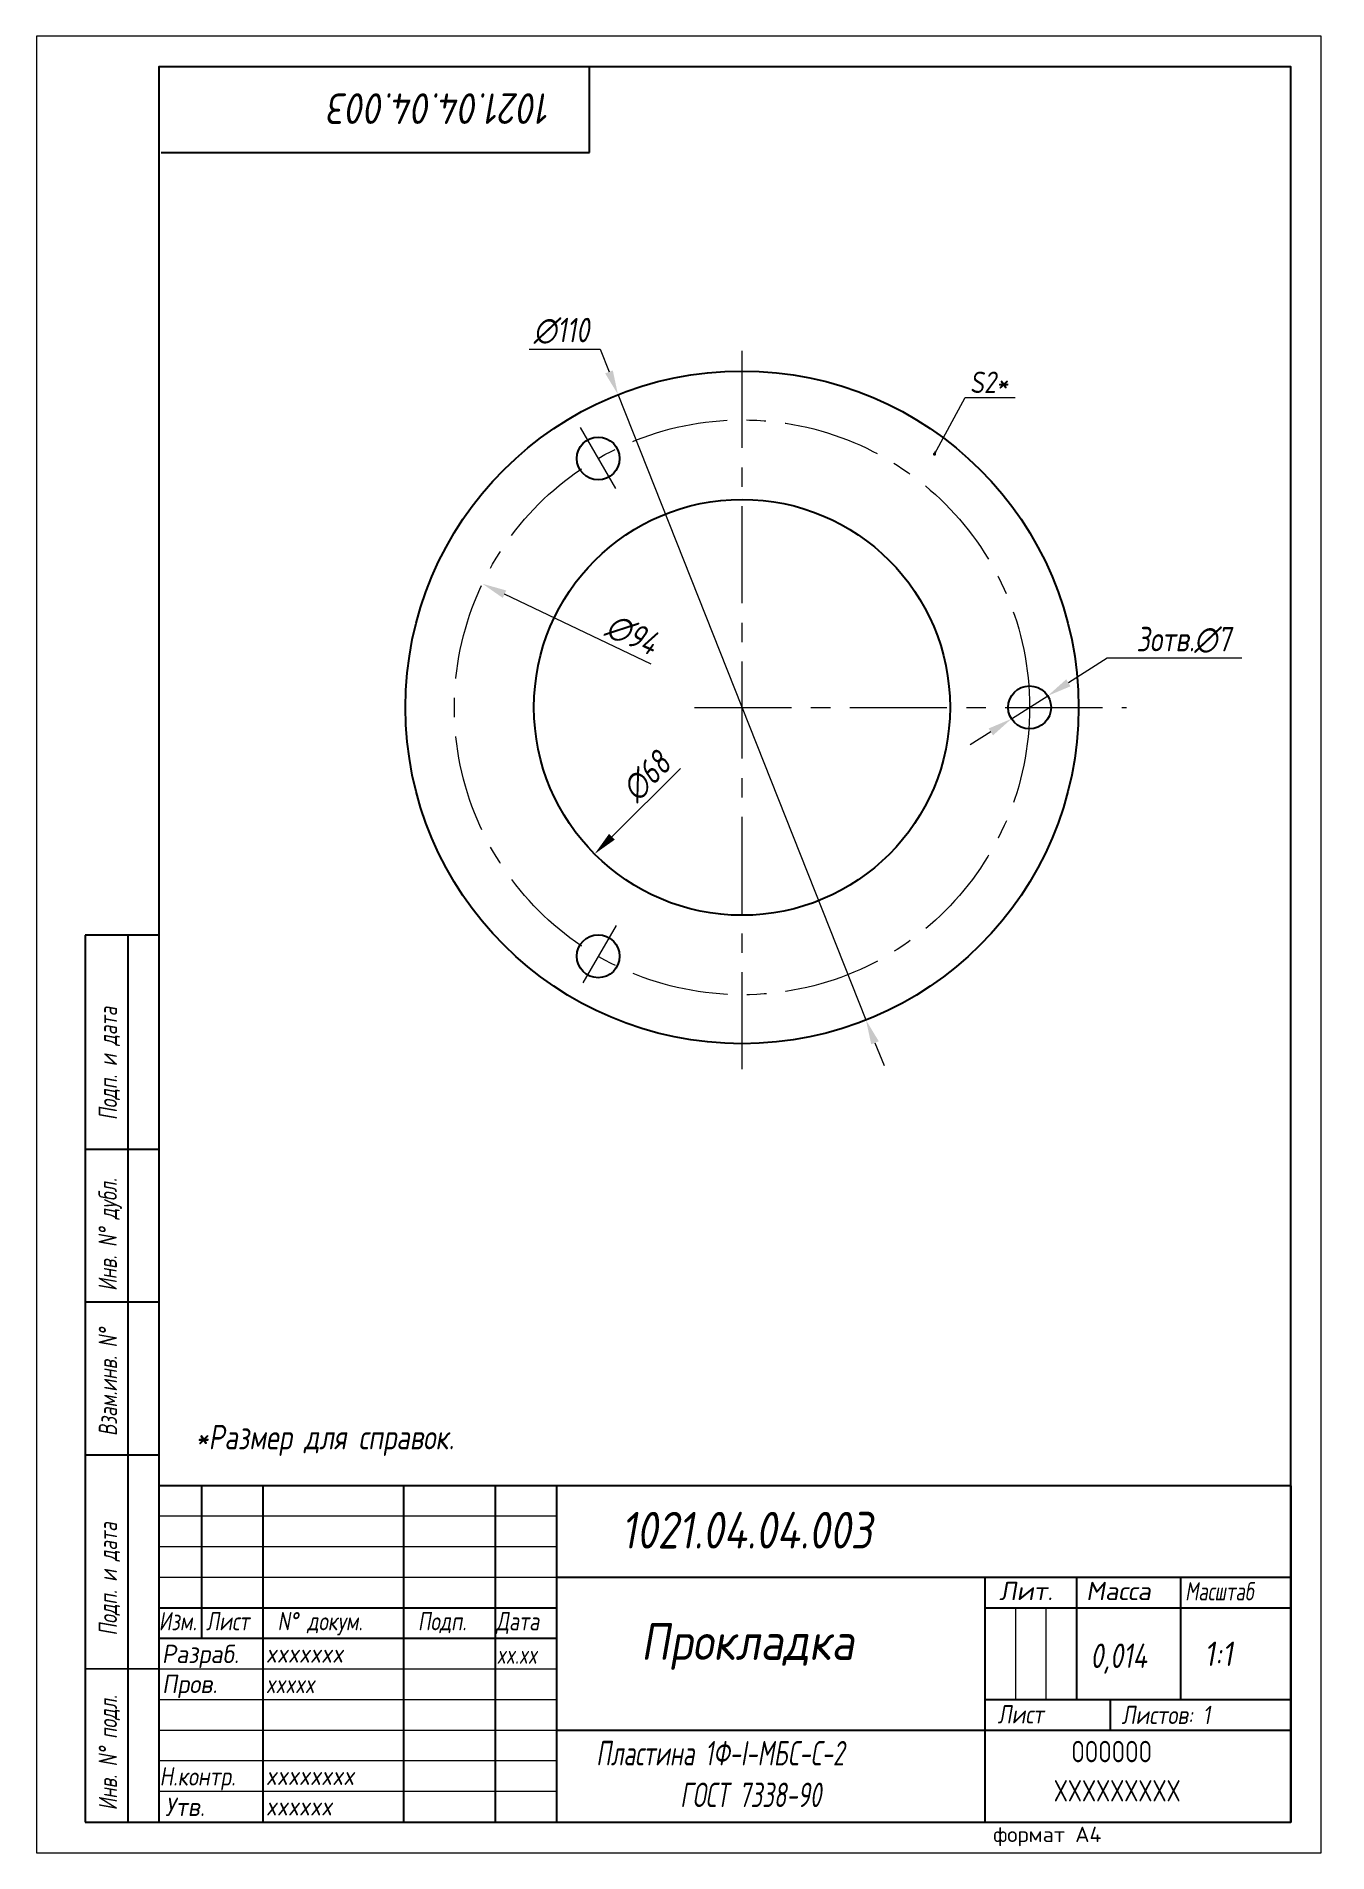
# Model space of a CAD drawing. Header units: millimetres. Extents: x 2152 to 2363, y -1903 to -1606.
import ezdxf

# ---------------------------------------------------------------- set-up
doc = ezdxf.new("R2010")
doc.units = ezdxf.units.MM
doc.linetypes.add('CENTER', pattern=[50.8, 31.75, -6.35, 6.35, -6.35])
for name, color, linetype, lineweight in [('Ax', 1, 'CENTER', 18), ('Dim', 3, 'Continuous', 40), ('Slim', 8, 'Continuous', 18), ('Text', 2, 'Continuous', 40), ('Wide', 31, 'Continuous', 60)]:
    doc.layers.add(name, color=color, linetype=linetype, lineweight=lineweight)
doc.styles.add('курсив', font='romans.shx', dxfattribs={"oblique": 10})
doc.styles.add('курсив 0_75', font='romans.shx', dxfattribs={"width": 0.75, "oblique": 10})
doc.styles.add('курсив 0_85', font='romans.shx', dxfattribs={"width": 0.85, "oblique": 10})
doc.dimstyles.new('L.Dot', dxfattribs={"dimtxt": 4, "dimasz": 0.5, "dimexe": 2, "dimexo": 0.625, "dimgap": 1, "dimtad": 1, "dimtoh": 1, "dimlfac": 5, "dimtxsty": 'курсив 0_85', "dimcen": 0, "dimadec": 1, "dimazin": 0, "dimtp": 0.0165, "dimtm": 0.0075, "dimtfac": 1, "dimtmove": 0, "dimatfit": 3, "dimldrblk": 'DOT', "dimfxl": 1, "dimlwd": 18, "dimlwe": 18, "dimarcsym": 0})
doc.dimstyles.new('к1_1св', dxfattribs={"dimtxt": 4, "dimasz": 4, "dimexe": 2, "dimexo": 0.625, "dimgap": 1, "dimtad": 1, "dimtoh": 1, "dimtxsty": 'курсив 0_75', "dimcen": 0, "dimadec": 0, "dimazin": 0, "dimtfac": 1, "dimtmove": 0, "dimatfit": 3, "dimldrblk": 'DOTSMALL', "dimfxl": 1, "dimlwd": 18, "dimlwe": 18, "dimarcsym": 0})

# ---------------------------------------------------------------- blocks, each defined once
blk = doc.blocks.new('*D552')
at = {"layer": 'Defpoints', "color": 0, "transparency": 16777216}
for p in [(2317.66, -1713.95), (2311.75, -1717.7)]:
    blk.add_point(p, dxfattribs=at)
at = {"layer": 'Dim', "color": 0, "lineweight": 18, "transparency": 16777216}
for p, q in [((2327.38, -1707.8), (2321.04, -1711.81)), ((2349.39, -1707.8), (2327.38, -1707.8)), ((2311.75, -1717.7), (2317.66, -1713.95)), ((2308.37, -1719.84), (2304.99, -1721.98))]:
    blk.add_line(p, q, dxfattribs=at)
at = {"layer": 'Dim', "color": 0, "transparency": 16777216}
for points in [[(2320.69, -1711.25), (2321.4, -1712.38), (2317.66, -1713.95)], [(2308.01, -1719.28), (2308.73, -1720.4), (2311.75, -1717.7)]]:
    blk.add_solid(points, dxfattribs=at)
at = {"layer": 'Dim', "color": 0, "transparency": 16777216, "insert": (2339.89, -1704.8), "char_height": 4, "attachment_point": 5, "style": 'курсив 0_75'}
blk.add_mtext('3отв.∅7{\\H0.75x\\S', dxfattribs=at)
blk = doc.blocks.new('_DotSmall')
at = {"color": 0, "linetype": 'ByBlock', "const_width": 0.5}
blk.add_lwpolyline([(-122670.927, 17467.939, 1), (-122670.802, 17467.939, 1)], format="xyb", close=True, dxfattribs=at)
blk = doc.blocks.new('*D553')
at = {"layer": 'Defpoints', "color": 0, "transparency": 16777216}
for p in [(2225.28, -1695.61), (2310.13, -1736.05)]:
    blk.add_point(p, dxfattribs=at)
at = {"layer": 'Dim', "color": 0, "lineweight": 18, "transparency": 16777216}
blk.add_line((2252.84, -1708.74), (2228.89, -1697.33), dxfattribs=at)
at = {"layer": 'Dim', "color": 0, "transparency": 16777216}
blk.add_solid([(2229.18, -1696.72), (2228.6, -1697.93), (2225.28, -1695.61)], dxfattribs=at)
at = {"layer": 'Dim', "color": 0, "transparency": 16777216, "insert": (2249.77, -1703.95), "char_height": 4, "attachment_point": 5, "rotation": 334.5173, "style": 'курсив 0_75'}
blk.add_mtext('∅94', dxfattribs=at)
blk = doc.blocks.new('*D554')
at = {"layer": 'Defpoints', "color": 0, "transparency": 16777216}
for p in [(2247.44, -1664.69), (2287.97, -1766.96)]:
    blk.add_point(p, dxfattribs=at)
at = {"layer": 'Dim', "color": 0, "lineweight": 18, "transparency": 16777216}
for p, q in [((2232.93, -1657.26), (2244.5, -1657.26)), ((2244.5, -1657.26), (2245.97, -1660.98)), ((2287.97, -1766.96), (2247.44, -1664.69)), ((2289.44, -1770.68), (2290.92, -1774.4))]:
    blk.add_line(p, q, dxfattribs=at)
at = {"layer": 'Dim', "color": 0, "transparency": 16777216}
for points in [[(2246.59, -1660.73), (2245.35, -1661.22), (2247.44, -1664.69)], [(2290.06, -1770.43), (2288.82, -1770.92), (2287.97, -1766.96)]]:
    blk.add_solid(points, dxfattribs=at)
at = {"layer": 'Dim', "color": 0, "transparency": 16777216, "insert": (2238.21, -1654.26), "char_height": 4, "attachment_point": 5, "style": 'курсив 0_75'}
blk.add_mtext('∅110', dxfattribs=at)
blk = doc.blocks.new('*D555')
at = {"layer": 'Defpoints', "color": 0, "transparency": 16777216}
for p in [(2291.81, -1691.84), (2243.61, -1739.81)]:
    blk.add_point(p, dxfattribs=at)
at = {"layer": 'Dim', "color": 0, "lineweight": 18, "transparency": 16777216}
blk.add_line((2257.68, -1725.8), (2246.44, -1736.99), dxfattribs=at)
at = {"layer": 'Dim', "color": 0, "transparency": 16777216}
blk.add_solid([(2245.97, -1736.52), (2246.91, -1737.46), (2243.61, -1739.81)], dxfattribs=at)
at = {"layer": 'Dim', "color": 0, "transparency": 16777216, "insert": (2252.11, -1727.11), "char_height": 4, "attachment_point": 5, "rotation": 44.8597, "style": 'курсив 0_75'}
blk.add_mtext('∅68', dxfattribs=at)
blk = doc.blocks.new('_Dot')
at = {"color": 0, "linetype": 'ByBlock', "lineweight": -2}
blk.add_line((-0.5, 0), (-1, 0), dxfattribs=at)
at = {"color": 0, "linetype": 'ByBlock', "const_width": 0.5}
blk.add_lwpolyline([(-0.25, 0, 1), (0.25, 0, 1)], format="xyb", close=True, dxfattribs=at)

msp = doc.modelspace()

# ---------------------------------------------------------------- linework, layer by layer
for p, q in [((2242.794, -1625.096), (2242.794, -1611.096)), ((2172.794, -1625.096), (2242.794, -1625.096)), ((2160.381, -1753.102), (2160.381, -1898.102)), ((2172.381, -1753.102), (2160.381, -1753.102)), ((2167.382, -1898.032), (2167.382, -1753.102)), ((2172.312, -1788.102), (2160.381, -1788.104)), ((2172.295, -1813.102), (2160.381, -1813.102)), ((2160.381, -1838.1), (2160.381, -1838.1)), ((2172.381, -1838.102), (2160.381, -1838.1)), ((2357.381, -1843.102), (2172.381, -1843.102)), ((2179.381, -1843.102), (2179.381, -1868.102)), ((2189.381, -1843.102), (2189.381, -1898.102)), ((2212.381, -1843.102), (2212.381, -1898.102)), ((2227.381, -1843.102), (2227.381, -1898.102)), ((2237.381, -1843.102), (2237.381, -1898.102)), ((2357.381, -1898.102), (2357.381, -1843.102)), ((2357.381, -1843.102), (2357.381, -1898.102)), ((2307.381, -1858.102), (2237.381, -1858.102)), ((2307.381, -1858.102), (2307.381, -1898.102)), ((2357.381, -1858.102), (2307.381, -1858.102)), ((2322.381, -1858.102), (2322.381, -1878.102)), ((2339.381, -1858.102), (2339.381, -1878.102)), ((2237.381, -1863.102), (2172.381, -1863.102)), ((2357.381, -1863.102), (2307.381, -1863.102)), ((2237.381, -1868.102), (2172.381, -1868.102)), ((2172.381, -1873.103), (2160.381, -1873.033)), ((2357.381, -1878.102), (2307.381, -1878.102)), ((2327.886, -1878.102), (2327.886, -1883.102)), ((2307.381, -1883.102), (2237.381, -1883.102)), ((2357.381, -1883.102), (2307.381, -1883.102)), ((2160.381, -1898.102), (2172.381, -1898.102)), ((2172.381, -1898.102), (2357.381, -1898.102))]:
    msp.add_line(p, q)
msp.add_lwpolyline([(2172.381, -1898.102), (2357.381, -1898.102), (2357.381, -1611.102), (2172.381, -1611.102)], close=True)
for centre, radius in [((2267.707, -1715.827), 55), ((2244.207, -1675.123), 3.5), ((2267.707, -1715.827), 34), ((2314.707, -1715.827), 3.5), ((2244.207, -1756.53), 3.5)]:
    msp.add_circle(centre, radius)
at = {"layer": 'Ax', "ltscale": 0.5}
for p, q in [((2267.707, -1775.006), (2267.707, -1656.176)), ((2247.059, -1680.064), (2241.292, -1670.075)), ((2259.928, -1715.827), (2330.536, -1715.827)), ((2247.124, -1751.476), (2241.708, -1760.857))]:
    msp.add_line(p, q, dxfattribs=at)
msp.add_circle((2267.707, -1715.827), 47, dxfattribs=at)
at = {"layer": 'Slim'}
for p, q in [((2237.381, -1848.102), (2172.381, -1848.102)), ((2237.381, -1853.102), (2172.381, -1853.102)), ((2237.381, -1858.102), (2172.381, -1858.102)), ((2312.381, -1863.102), (2312.381, -1878.102)), ((2317.381, -1863.102), (2317.381, -1878.102)), ((2237.381, -1873.102), (2172.381, -1873.102)), ((2237.381, -1878.102), (2172.381, -1878.102)), ((2237.381, -1883.102), (2172.381, -1883.102)), ((2237.381, -1888.102), (2172.381, -1888.102)), ((2237.381, -1893.102), (2172.381, -1893.102))]:
    msp.add_line(p, q, dxfattribs=at)
msp.add_lwpolyline([(2152.381, -1903.102), (2362.381, -1903.102), (2362.381, -1606.102), (2152.381, -1606.102)], close=True, dxfattribs=at)

# ---------------------------------------------------------------- texts
at = {"layer": 'Text', "oblique": 10}
for s, height, rotation, style, width, p in [('1021.04.04.003', 5, 180, 'курсив', 0.85, (2236.546, -1615.42)), ('Подп. и дата', 3, 90, 'курсив 0_75', 0.7, (2165.571, -1783.32)), ('Инв. N%%D дубл.', 3, 90, 'курсив 0_75', 0.7, (2165.537, -1811.253)), ('Взам.инв. N%%D', 3, 90, 'курсив 0_75', 0.7, (2165.571, -1834.981)), ('Подп. и дата', 3, 90, 'курсив 0_75', 0.7, (2165.571, -1867.607)), ('Инв. N%%D подл.', 3, 90, 'курсив 0_75', 0.7, (2165.571, -1896.179))]:
    msp.add_text(s, height=height, rotation=rotation, dxfattribs=dict(at, style=style, width=width)).set_placement(p)
for s, height, style, width, p in [('S2*', 3.5, 'курсив', 0.8, (2304.94, -1664.422)), ('1021.04.04.003', 6, 'курсив', 0.8, (2247.962, -1853.371)), ('Масштаб', 3, 'курсив', 0.7, (2340.115, -1861.856)), ('Изм.', 3, 'курсив 0_75', 0.75, (2172.381, -1866.748)), ('Лист', 3, 'курсив 0_75', 0.75, (2180.117, -1866.748)), ('N%%D докум.', 3, 'курсив 0_75', 0.75, (2191.789, -1866.748)), ('Подп.', 3, 'курсив 0_75', 0.75, (2214.729, -1866.748)), ('Дата', 3, 'курсив 0_75', 0.75, (2227.503, -1866.748)), ('Прокладка', 6, 'курсив 0_85', 0.85, (2251.17, -1871.582)), ('Разраб.', 3, 'курсив', 0.9, (2172.895, -1872.103)), ('xxxxxxx', 3, 'курсив 0_85', 0.85, (2189.887, -1872.023)), ('0,014', 4, 'курсив 0_75', 0.75, (2324.636, -1872.905)), ('1:1', 4, 'курсив 0_85', 0.85, (2343.236, -1872.586)), ('Пров.', 3, 'курсив', 0.9, (2172.921, -1877.008)), ('xxxxx', 3, 'курсив 0_85', 0.75, (2189.887, -1877.023)), ('Лист', 3, 'курсив', 0.8, (2309.483, -1881.972)), ('Листов: 1', 3, 'курсив', 0.8, (2329.727, -1882.077)), ('Пластина 1Ф-I-МБC-С-2', 4, 'курсив 0_75', 0.65, (2243.859, -1888.84)), ('Н.контр.', 3, 'курсив', 0.8, (2172.511, -1892.127)), ('xxxxxxxx', 3, 'курсив 0_85', 0.85, (2189.887, -1892.023)), ('ГОСТ 7338-90', 4, 'курсив 0_75', 0.65, (2257.588, -1895.647)), ('Утв.', 3, 'курсив', 0.9, (2173.442, -1897.105)), ('xxxxxx', 3, 'курсив 0_85', 0.85, (2189.887, -1897.023))]:
    msp.add_text(s, height=height, dxfattribs=dict(at, style=style, width=width)).set_placement(p)
at = {"layer": 'Text', "style": 'курсив', "oblique": 10}
for s, p in [('Лит.', (2309.736, -1861.808)), ('Масса', (2323.935, -1861.808))]:
    msp.add_text(s, height=3, dxfattribs=at).set_placement(p)
at = {"layer": 'Text', "ltscale": 0.8, "style": 'курсив', "oblique": 10, "width": 0.7}
msp.add_text('xx.xx', height=3, dxfattribs=at).set_placement((2227.607, -1872.209))
at = {"layer": 'Text', "style": 'курсив'}
msp.add_text('формат А4', height=2.5, dxfattribs=at).set_placement((2308.763, -1901.365))
at = {"layer": 'Text', "ltscale": 6, "insert": (2178.395, -1833.157), "char_height": 4, "width": 177.75258, "attachment_point": 1, "style": 'курсив 0_75'}
msp.add_mtext('*Размер для справок.', dxfattribs=at)
at = {"layer": 'Wide', "lineweight": 50, "style": 'курсив', "width": 0.7}
for s, p in [('OOOOOO', (2321.533, -1888.322)), ('XXXXXXXXX', (2318.66, -1894.732))]:
    msp.add_text(s, height=3.5, dxfattribs=at).set_placement(p)

# ---------------------------------------------------------------- dimensions: what is measured, and where the dimension line sits
at = {"layer": 'Dim'}
dim = msp.add_diameter_dim_2p(p1=(2287.969, -1766.958), p2=(2247.445, -1664.695), dimstyle='к1_1св', dxfattribs=at)
dim.commit()
dim.dimension.update_dxf_attribs({"geometry": '*D554', "text_midpoint": (2238.212, -1654.258)})
for p1, p2, picture, middle in [((2291.807, -1691.844), (2243.606, -1739.809), '*D555', (2254.229, -1729.238)), ((2310.134, -1736.048), (2225.279, -1695.605), '*D553', (2248.476, -1706.661))]:
    dim = msp.add_diameter_dim_2p(p1=p1, p2=p2, dimstyle='к1_1св', dxfattribs=at)
    dim.commit()
    dim.dimension.update_dxf_attribs({"geometry": picture, "text_midpoint": middle, "dimtype": 163})
dim = msp.add_diameter_dim_2p(p1=(2311.75, -1717.7), p2=(2317.663, -1713.954), text='3отв.<>{\\H0.75x\\S', dimstyle='к1_1св', dxfattribs=at)
dim.commit()
dim.dimension.update_dxf_attribs({"geometry": '*D552', "text_midpoint": (2339.886, -1707.797), "dimtype": 163})

# ---------------------------------------------------------------- leaders
msp.add_leader([(2299.161, -1674.428), (2304.153, -1665.178), (2312.337, -1665.178)], dimstyle='L.Dot', override={"dimgap": 1, "dimtad": 0}, dxfattribs=at)

doc.saveas('drawing.dxf')
